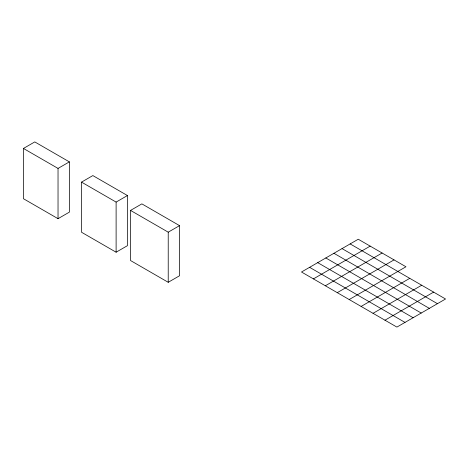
<?xml version="1.0" encoding="UTF-8"?>
<svg xmlns="http://www.w3.org/2000/svg" width="469" height="469" viewBox="0 0 469 469"><rect width="100%" height="100%" fill="white"/><g stroke="black" fill="none" stroke-linecap="round" stroke-linejoin="round"><path stroke-width="0.7" d="M23.45 148.45L34.776 141.914L69.365 161.875L69.365 212.14L58.033 218.683L23.45 198.715L23.45 148.45L58.033 168.418L69.365 161.875M81.524 182.119L92.856 175.582L127.439 195.544L127.439 245.668L116.113 252.211L81.524 232.243L81.524 182.119L116.113 202.086L127.439 195.544M130.54 210.417L141.867 203.874L179.551 225.636L179.551 275.76L168.224 282.297L130.54 260.541L130.54 210.417L168.224 232.173L179.551 225.636M313.415 278.891L370.182 246.119M325.339 285.779L382.106 253.008M337.27 292.662L394.03 259.89M349.194 299.55L405.961 266.773L358.257 239.237L301.491 272.008L396.897 327.086L445.55 298.999L350.15 243.915M361.118 306.433L409.771 278.34M373.043 313.315L421.701 285.228M384.967 320.204L433.626 292.111M342.036 248.599L437.442 303.678M333.928 253.283L429.334 308.362M325.82 257.962L421.221 313.046M317.712 262.646L413.113 317.724M309.599 267.324L405.005 322.408M168.224 232.173L168.224 282.297M116.113 202.086L116.113 252.211M58.033 168.418L58.033 218.683"/></g></svg>
